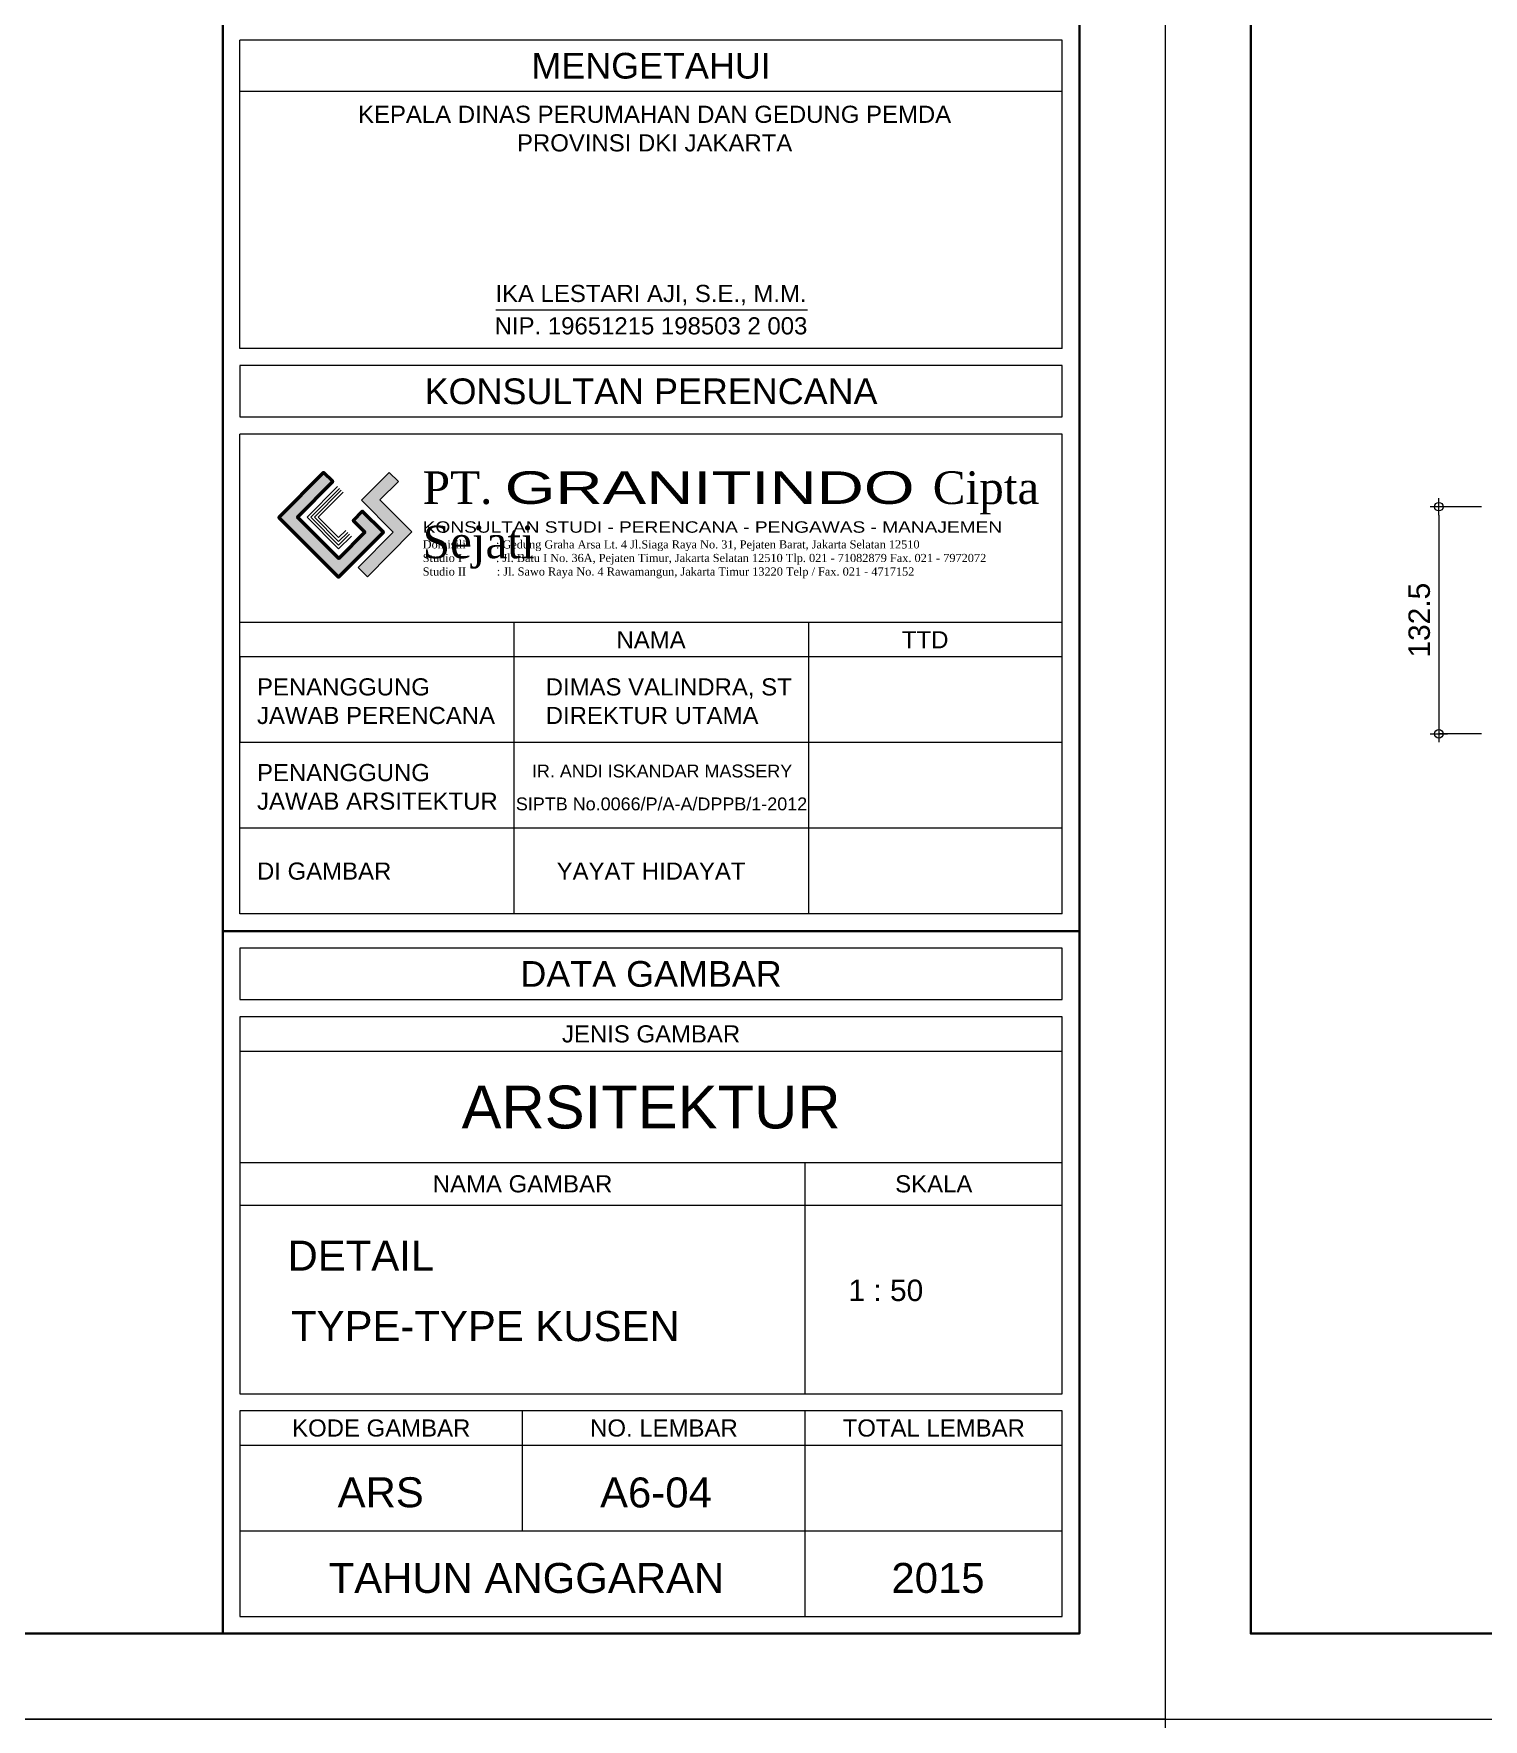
# Model space of a CAD drawing. Header units: millimetres. Extents: x -11 to 1625, y -267 to 180.
# Drawn here: x 1066.01 to 1082.93, y -47 to -27.33 of the extents above; entities that cross this region are included whole.
import ezdxf
from ezdxf.enums import TextEntityAlignment as Align

# ---------------------------------------------------------------- set-up
doc = ezdxf.new("R2010")
doc.units = ezdxf.units.MM
for name, color, linetype, lineweight in [('GRS KOP', 1, 'Continuous', 35), ('kop', 7, 'Continuous', 20), ('logo', 7, 'Continuous', 50), ('u', 6, 'Continuous', 20)]:
    doc.layers.add(name, color=color, linetype=linetype, lineweight=lineweight)
doc.styles.add('BARU', font='complex.shx')
doc.styles.get("Standard").update_dxf_attribs({"font": 'ARIALUNI.TTF'})
doc.dimstyles.new('SK 50', dxfattribs={"dimtxt": 0.25, "dimasz": 0.1, "dimexe": 0, "dimexo": 0, "dimgap": 0.1, "dimtad": 1, "dimdec": 0, "dimlfac": 50, "dimzin": 12, "dimdsep": 46, "dimtxsty": 'Standard', "dimblk": 'BULAT', "dimcen": 0.1, "dimclrd": 256, "dimclre": 256, "dimclrt": 256, "dimadec": 0, "dimazin": 3, "dimtfac": 1, "dimtdec": 0, "dimtofl": 0, "dimtmove": 0, "dimatfit": 3, "dimldrblk": 'BULAT', "dimfxl": 0, "dimtolj": 1, "dimtzin": 0, "dimlwd": -1, "dimlwe": -1, "dimarcsym": 0})

# ---------------------------------------------------------------- blocks, each defined once
blk = doc.blocks.new('logo granitindo baru')
at = {"layer": 'logo'}
for points in [[(1.03, 1.463), (0.916, 1.574), (0.366, 1.024), (1.1, 0.289), (1.652, 0.843), (1.392, 1.098), (1.281, 0.987), (1.423, 0.84), (1.102, 0.519), (0.594, 1.025)], [(1.721, 1.576), (1.381, 1.236), (1.771, 0.842), (1.341, 0.407), (1.454, 0.294), (2.001, 0.844), (1.609, 1.237), (1.835, 1.464)]]:
    blk.add_hatch(color=8, dxfattribs=at).paths.add_polyline_path(points)
blk.add_lwpolyline([(1.03, 1.463), (0.916, 1.574), (0.366, 1.024), (1.1, 0.289), (1.652, 0.843), (1.392, 1.098), (1.281, 0.987), (1.423, 0.84), (1.102, 0.519), (0.594, 1.025), (1.03, 1.463), (0.916, 1.574)], dxfattribs=at)
at = {"layer": 'logo', "lineweight": 0}
blk.add_lwpolyline([(1.721, 1.576), (1.381, 1.236), (1.771, 0.842), (1.341, 0.407), (1.454, 0.294), (2.001, 0.844), (1.609, 1.237), (1.835, 1.464), (1.721, 1.576)], dxfattribs=at)
at = {"layer": 'logo', "lineweight": 13}
for points in [[(1.089, 1.403), (0.713, 1.026), (1.101, 0.638), (1.258, 0.794)], [(1.112, 1.38), (0.759, 1.026), (1.101, 0.683), (1.235, 0.817)], [(1.134, 1.357), (0.803, 1.026), (1.101, 0.728), (1.213, 0.839)], [(1.157, 1.334), (0.85, 1.026), (1.101, 0.775), (1.189, 0.863)]]:
    blk.add_lwpolyline(points, dxfattribs=at)
at = {"layer": 'logo', "insert": (2.134, 1.589), "char_height": 0.4, "width": 7.66452, "attachment_point": 1}
blk.add_mtext('{\\fTimes New Roman|b0|i0|c0|p18;PT. \\fCityBlueprint|b0|i0|c2|p2;\\W1.5;GRANITINDO \\fTimes New Roman|b0|i0|c0|p18;\\W1;Cipta Sejati}', dxfattribs=at)
at = {"layer": 'logo', "insert": (2.134, 0.975), "char_height": 0.1, "attachment_point": 1}
blk.add_mtext_dynamic_manual_height_columns('{\\f@Arial Unicode MS|b0|i0|c0|p34;\\H1.4x;\\W1.2;KONSULTAN STUDI - PERENCANA - PENGAWAS - MANAJEMEN\\fTimes New Roman|b0|i0|c0|p18;\\P\\pt0.9;\\H0.71429x;\\W1;Domisili ^I: Gedung Graha Arsa Lt. 4 Jl.Siaga Raya No. 31, Pejaten Barat, Jakarta Selatan 12510\\PStudio I ^I: Jl. Batu I No. 36A, Pejaten Timur, Jakarta Selatan 12510 Tlp. 021 - 71082879 Fax. 021 - 7972072\\PStudio II          : Jl. Sawo Raya No. 4 Rawamangun, Jakarta Timur 13220 Telp / Fax. 021 - 4717152}', width=9.56937, gutter_width=0, heights=[1.67], dxfattribs=at)
blk = doc.blocks.new('kop')
at = {"layer": 'GRS KOP'}
for p, q in [((73, 1), (73, 54)), ((83, 1), (83, 54)), ((73, 9.2), (83, 9.2))]:
    blk.add_line(p, q, dxfattribs=at)
blk.add_lwpolyline([(1, 54), (83, 54), (83, 1), (1, 1)], close=True, dxfattribs=at)
at = {"layer": 'kop', "color": 7}
for p, q in [((84, 55), (0, 55)), ((0, 55), (0, 0)), ((84, 55), (84, 0)), ((84, 55), (84, 0)), ((0, 0), (84, 0))]:
    blk.add_line(p, q, dxfattribs=at)
at = {"layer": 'kop'}
for p, q in [((73.2, 16), (73.2, 19.6)), ((82.8, 19.6), (73.2, 19.6)), ((82.8, 16), (82.8, 19.6)), ((82.8, 19), (73.2, 19)), ((82.8, 16), (73.2, 16)), ((73.2, 9.4), (73.2, 15)), ((82.8, 15), (73.2, 15)), ((82.8, 9.4), (82.8, 15)), ((82.8, 12.8), (73.2, 12.8)), ((76.4, 9.4), (76.4, 12.8)), ((79.842, 9.4), (79.842, 12.8)), ((82.8, 12.4), (73.2, 12.4)), ((73.2, 12.4), (73.2, 11.4)), ((82.8, 11.4), (73.2, 11.4)), ((82.8, 10.4), (73.2, 10.4)), ((82.8, 9.4), (73.2, 9.4)), ((73.2, 7.8), (82.8, 7.8)), ((73.2, 6.5), (82.8, 6.5)), ((79.8, 3.8), (79.8, 6.5)), ((73.2, 6), (82.8, 6)), ((76.5, 2.2), (76.5, 3.6)), ((79.8, 1.2), (79.8, 3.6)), ((73.2, 3.2), (82.8, 3.2)), ((73.2, 2.2), (82.8, 2.2))]:
    blk.add_line(p, q, dxfattribs=at)
blk.add_lwpolyline([(76.189, 16.449), (79.826, 16.449)], dxfattribs=at)
for points in [[(73.2, 15.2), (82.8, 15.2), (82.8, 15.8), (73.2, 15.8)], [(73.2, 8.4), (82.8, 8.4), (82.8, 9), (73.2, 9)], [(73.2, 3.8), (82.8, 3.8), (82.8, 8.2), (73.2, 8.2)], [(73.2, 1.2), (82.8, 1.2), (82.8, 3.6), (73.2, 3.6)]]:
    blk.add_lwpolyline(points, close=True, dxfattribs=at)
at = {"xscale": 0.9500000000000455, "yscale": 0.9500000000000455, "zscale": 0.9500000000000455}
blk.add_blockref('logo granitindo baru', (73.307, 13.056), dxfattribs=at)
at = {"layer": 'kop'}
for s, height, p in [('MENGETAHUI', 0.3, (78, 19.3)), ('IKA LESTARI AJI, S.E., M.M.', 0.2, (77.999, 16.625)), ('NIP. 19651215 198503 2 003', 0.2, (77.999, 16.264)), ('KONSULTAN PERENCANA', 0.3, (78, 15.5)), ('NAMA', 0.2, (78, 12.6)), ('TTD', 0.2, (81.2, 12.6)), ('DATA GAMBAR', 0.3, (78, 8.7)), ('JENIS GAMBAR', 0.2, (78, 8)), ('ARSITEKTUR', 0.5, (78, 7.146)), ('NAMA GAMBAR', 0.2, (76.5, 6.25)), ('SKALA', 0.2, (81.3, 6.25)), ('KODE GAMBAR', 0.2, (74.85, 3.4)), ('NO. LEMBAR', 0.2, (78.15, 3.4)), ('TOTAL LEMBAR', 0.2, (81.3, 3.4)), ('ARS', 0.35, (74.844, 2.65)), ('TAHUN ANGGARAN', 0.35, (76.545, 1.65)), ('2015', 0.35, (81.349, 1.65))]:
    blk.add_text(s, height=height, dxfattribs=at).set_placement(p, align=Align.MIDDLE)
blk.add_text('SIPTB No.0066/P/A-A/DPPB/1-2012', height=0.15, dxfattribs=at).set_placement((78.122, 10.609), align=Align.CENTER)
at = {"layer": 'kop', "insert": (73.427, 18.833), "char_height": 0.2, "attachment_point": 1, "style": 'BARU'}
blk.add_mtext_dynamic_manual_height_columns('\\pi1.1521;{\\fArial|b0|i0|c0|p34;KEPALA DINAS PERUMAHAN DAN GEDUNG PEMDA\\P\\pi3.0079;PROVINSI DKI JAKARTA}', width=9.20836, gutter_width=1.5, heights=[0], dxfattribs=at)
at = {"layer": 'kop', "attachment_point": 1}
for s, insert, char_height, width in [('PENANGGUNG\\PJAWAB PERENCANA', (73.4, 12.15), 0.2, 8.33062), ('DIMAS VALINDRA, ST\\PDIREKTUR UTAMA', (76.77, 12.15), 0.2, 8.16499), ('PENANGGUNG\\PJAWAB ARSITEKTUR', (73.4, 11.15), 0.2, 8.79211), ('IR. ANDI ISKANDAR MASSERY', (76.609, 11.143), 0.15, 4.04264), ('DI GAMBAR', (73.4, 10), 0.2, 7.59768)]:
    blk.add_mtext(s, dxfattribs=dict(at, insert=insert, char_height=char_height, width=width))
at = {"layer": 'kop', "style": 'BARU', "flags": 4}
for p, height in [((73.8, 5.4), 0.35), ((80.303, 5.382), 0.25), ((73.8, 4.9), 0.35), ((80.303, 4.882), 0.25), ((73.8, 4.4), 0.35), ((80.303, 4.382), 0.25)]:
    blk.add_attdef('-', p, '', height=height, dxfattribs=at)
at = {"layer": 'kop', "flags": 4}
for tag, p in [('AR-00', (78.057, 2.648)), ('00', (81.238, 2.647))]:
    blk.add_attdef(tag, text='', height=0.35, dxfattribs=at).set_placement(p, align=Align.MIDDLE)
blk = doc.blocks.new('BULAT')
for p, q in [((-1, 0), (1, 0)), ((0, -1), (0, 1))]:
    blk.add_line(p, q)
blk.add_circle((0, 0), 0.5)
blk = doc.blocks.new('*D140')
at = {"layer": 'Defpoints', "color": 0, "ltscale": 0.15}
for p in [(1082.909, -32.847), (1082.409, -35.497), (1082.909, -35.497)]:
    blk.add_point(p, dxfattribs=at)
at = {"layer": 'u', "ltscale": 0.15}
for p, q in [((1082.909, -32.847), (1082.409, -32.847)), ((1082.409, -32.947), (1082.409, -35.397)), ((1082.909, -35.497), (1082.409, -35.497))]:
    blk.add_line(p, q, dxfattribs=at)
at = {"layer": 'u', "ltscale": 0.15, "xscale": 0.1, "yscale": 0.1, "zscale": 0.1}
for p, rotation in [((1082.409, -32.847), 90), ((1082.409, -35.497), 270)]:
    blk.add_blockref('BULAT', p, dxfattribs=dict(at, rotation=rotation))
at = {"layer": 'u', "ltscale": 0.15, "insert": (1082.182, -34.172), "char_height": 0.25, "attachment_point": 5, "rotation": 90}
blk.add_mtext('\\A1;132.5', dxfattribs=at)

msp = doc.modelspace()

# ---------------------------------------------------------------- block references
at = {"layer": 'kop'}
ref = msp.add_blockref('kop', (995.2141622, -47), dxfattribs=at)
ref.add_attrib('-', 'DETAIL', (1068.9704976, -41.7631095), dxfattribs={"height": 0.35, "flags": 4})
ref.add_attrib('-', 'TYPE-TYPE KUSEN', (1069.011234, -42.5859851), dxfattribs={"height": 0.35, "flags": 4})
ref.add_attrib('-', '1 : 50', (1075.5176459, -42.1184399), dxfattribs={"height": 0.25, "flags": 4})
ref.add_attrib('AR-00', 'A6-04', dxfattribs={"height": 0.34997405, "flags": 4}).set_placement((1073.2711179, -44.3523013), align=Align.MIDDLE)
ref.add_attrib('-', 'YAYAT HIDAYAT', dxfattribs={"height": 0.2}).set_placement((1073.2141622, -37.1), align=Align.MIDDLE)
for p in [(1079.214162, -47.0000001), (995.2141622, -102)]:
    msp.add_blockref('kop', p, dxfattribs=at)

# ---------------------------------------------------------------- dimensions: what is measured, and where the dimension line sits
at = {"layer": 'u', "ltscale": 0.15}
dim = msp.add_linear_dim(base=(1082.4094623, -35.4967001), p1=(1082.9094623, -32.8467001), p2=(1082.9094623, -35.4967001), angle=270, dimstyle='SK 50', override={"dimdec": 1}, dxfattribs=at)
dim.commit()
dim.dimension.update_dxf_attribs({"geometry": '*D140', "text_midpoint": (1082.4094623, -34.1717001), "dimtype": 160})

doc.saveas('drawing.dxf')
